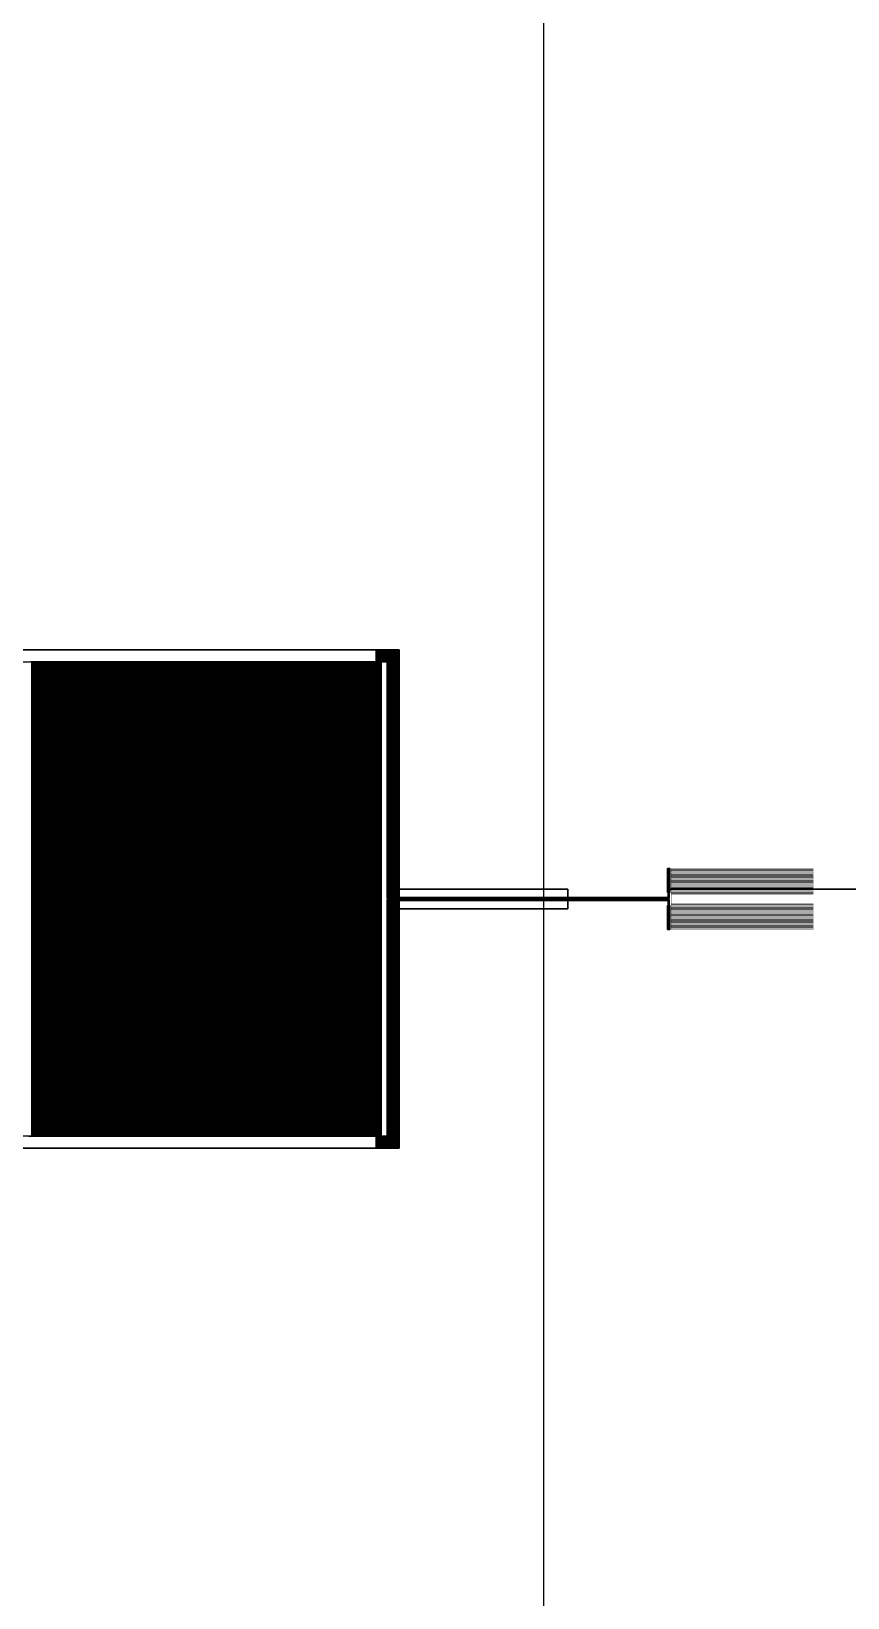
# Model space of a CAD drawing. Extents: x -11215 to 11250, y -11250 to 11250.
# Drawn here: x 3420 to 5144, y -1475 to 1832 of the extents above; entities that cross this region are included whole.
import ezdxf

# ---------------------------------------------------------------- set-up
doc = ezdxf.new("R2010")
doc.units = 0
doc.layers.get('0').update_dxf_attribs({"linetype": 'CONTINUOUS'})
doc.layers.add('CIF_ALUMINUM', color=7, linetype='CONTINUOUS')
doc.layers.add('CIF_NbWiring', color=7, linetype='CONTINUOUS')

# ---------------------------------------------------------------- blocks, each defined once
blk = doc.blocks.new('MS-Caps')
at = {"layer": 'CIF_NbWiring'}
for points in [[(292, 450.25), (298, 450.25), (298, -549.75), (300, -549.75), (300, 450.25), (306, 450.25), (306, -549.75), (308, -549.75), (308, 450.25), (314, 450.25), (314, -549.75), (316, -549.75), (316, 450.25), (322, 450.25), (322, -549.75), (324, -549.75), (324, 450.25), (330, 450.25), (330, -549.75), (332, -549.75), (332, 450.25), (338, 450.25), (338, -549.75), (340, -549.75), (340, 450.25), (346, 450.25), (346, -549.75), (348, -549.75), (348, 450.25), (354, 450.25), (354, -549.75), (356, -549.75), (356, 450.25), (362, 450.25), (362, -549.75), (364, -549.75), (364, 450.25), (370, 450.25), (370, -549.75), (372, -549.75), (372, 450.25), (378, 450.25), (378, -549.75), (380, -549.75), (380, 450.25), (386, 450.25), (386, -549.75), (388, -549.75), (388, 450.25), (394, 450.25), (394, -549.75), (396, -549.75), (396, 450.25), (402, 450.25), (402, -549.75), (404, -549.75), (404, 450.25), (410, 450.25), (410, -549.75), (412, -549.75), (412, 450.25), (418, 450.25), (418, -549.75), (420, -549.75), (420, 450.25), (426, 450.25), (426, -549.75), (428, -549.75), (428, 450.25), (434, 450.25), (434, -549.75), (436, -549.75), (436, 450.25), (442, 450.25), (442, -549.75), (444, -549.75), (444, 450.25), (450, 450.25), (450, -549.75), (452, -549.75), (452, 450.25), (458, 450.25), (458, -549.75), (460, -549.75), (460, 450.25), (466, 450.25), (466, -549.75), (468, -549.75), (468, 450.25), (474, 450.25), (474, -549.75), (476, -549.75), (476, 450.25), (482, 450.25), (482, -549.75), (484, -549.75), (484, 450.25), (490, 450.25), (490, -549.75), (492, -549.75), (492, 450.25), (498, 450.25), (498, -549.75), (500, -549.75), (500, 450.25), (506, 450.25), (506, -549.75), (508, -549.75), (508, 450.25), (514, 450.25), (514, -549.75), (516, -549.75), (516, 450.25), (522, 450.25), (522, -549.75), (524, -549.75), (524, 450.25), (530, 450.25), (530, -549.75), (532, -549.75), (532, 450.25), (538, 450.25), (538, -549.75), (540, -549.75), (540, 450.25), (546, 450.25), (546, -549.75), (548, -549.75), (548, 450.25), (554, 450.25), (554, -549.75), (556, -549.75), (556, 450.25), (562, 450.25), (562, -549.75), (564, -549.75), (564, 450.25), (570, 450.25), (570, -549.75), (572, -549.75), (572, 450.25), (578, 450.25), (578, -549.75), (580, -549.75), (580, 450.25), (586, 450.25), (586, -549.75), (588, -549.75), (588, 450.25), (594, 450.25), (594, -549.75), (596, -549.75), (596, 450.25), (602, 450.25), (602, -549.75), (604, -549.75), (604, 450.25), (610, 450.25), (610, -549.75), (612, -549.75), (612, 450.25), (618, 450.25), (618, -549.75), (620, -549.75), (620, 450.25), (626, 450.25), (626, -549.75), (628, -549.75), (628, 450.25), (634, 450.25), (634, -549.75), (636, -549.75), (636, 450.25), (642, 450.25), (642, -549.75), (644, -549.75), (644, 450.25), (650, 450.25), (650, -549.75), (652, -549.75), (652, 450.25), (658, 450.25), (658, -549.75), (660, -549.75), (660, 450.25), (666, 450.25), (666, -549.75), (668, -549.75), (668, 450.25), (674, 450.25), (674, -549.75), (676, -549.75), (676, 450.25), (682, 450.25), (682, -549.75), (684, -549.75), (684, 450.25), (690, 450.25), (690, -549.75), (692, -549.75), (692, 450.25), (698, 450.25), (698, -549.75), (700, -549.75), (700, 450.25), (706, 450.25), (706, -549.75), (708, -549.75), (708, 450.25), (714, 450.25), (714, -549.75), (716, -549.75), (716, 450.25), (722, 450.25), (722, -549.75), (724, -549.75), (724, 450.25), (730, 450.25), (730, -549.75), (732, -549.75), (732, 450.25), (738, 450.25), (738, -549.75), (740, -549.75), (740, 450.25), (746, 450.25), (746, -549.75), (748, -549.75), (748, 450.25), (754, 450.25), (754, -549.75), (756, -549.75), (756, 450.25), (762, 450.25), (762, -549.75), (764, -549.75), (764, 450.25), (770, 450.25), (770, -549.75), (772, -549.75), (772, 450.25), (778, 450.25), (778, -549.75), (780, -549.75), (780, 450.25), (786, 450.25), (786, -549.75), (788, -549.75), (788, 450.25), (794, 450.25), (794, -549.75), (796, -549.75), (796, 450.25), (802, 450.25), (802, -549.75), (804, -549.75), (804, 450.25), (810, 450.25), (810, -549.75), (812, -549.75), (812, 450.25), (818, 450.25), (818, -549.75), (820, -549.75), (820, 450.25), (826, 450.25), (826, -549.75), (828, -549.75), (828, 450.25), (834, 450.25), (834, -549.75), (836, -549.75), (836, 450.25), (842, 450.25), (842, -549.75), (844, -549.75), (844, 450.25), (850, 450.25), (850, -549.75), (852, -549.75), (852, 450.25), (858, 450.25), (858, -549.75), (860, -549.75), (860, 450.25), (866, 450.25), (866, -549.75), (868, -549.75), (868, 450.25), (874, 450.25), (874, -549.75), (876, -549.75), (876, 450.25), (882, 450.25), (882, -549.75), (884, -549.75), (884, 450.25), (890, 450.25), (890, -549.75), (892, -549.75), (892, 450.25), (898, 450.25), (898, -549.75), (900, -549.75), (900, 450.25), (906, 450.25), (906, -549.75), (908, -549.75), (908, 450.25), (914, 450.25), (914, -549.75), (916, -549.75), (916, 450.25), (922, 450.25), (922, -549.75), (924, -549.75), (924, 450.25), (930, 450.25), (930, -549.75), (932, -549.75), (932, 450.25), (938, 450.25), (938, -549.75), (940, -549.75), (940, 450.25), (946, 450.25), (946, -549.75), (948, -549.75), (948, 450.25), (954, 450.25), (954, -549.75), (956, -549.75), (956, 450.25), (962, 450.25), (962, -549.75), (964, -549.75), (964, 450.25), (970, 450.25), (970, -549.75), (972, -549.75), (972, 450.25), (978, 450.25), (978, -549.75), (980, -549.75), (980, 450.25), (986, 450.25), (986, -549.75), (988, -549.75), (988, 450.25), (994, 450.25), (994, -549.75), (996, -549.75), (996, 450.25), (1002, 450.25), (1002, -549.75), (1004, -549.75), (1004, 450.25), (1010, 450.25), (1010, -549.75), (1012, -549.75), (1012, 450.25), (1018, 450.25), (1018, -549.75), (1020, -549.75), (1020, 450.25), (1026, 450.25), (1026, -549.75), (1028, -549.75), (1028, 450.25), (1044.5, 450.25), (1044.5, -49.5), (1069.5, -49.5), (1069.5, 475.25), (112, 475.25)], [(-970, -576.25), (1069.5, -576.25), (1069.5, -51.5), (1044.5, -51.5), (1044.5, -551.25), (1032, -551.25), (1032, 448.75), (1030, 448.75), (1030, -551.25), (1024, -551.25), (1024, 448.75), (1022, 448.75), (1022, -551.25), (1016, -551.25), (1016, 448.75), (1014, 448.75), (1014, -551.25), (1008, -551.25), (1008, 448.75), (1006, 448.75), (1006, -551.25), (1000, -551.25), (1000, 448.75), (998, 448.75), (998, -551.25), (992, -551.25), (992, 448.75), (990, 448.75), (990, -551.25), (984, -551.25), (984, 448.75), (982, 448.75), (982, -551.25), (976, -551.25), (976, 448.75), (974, 448.75), (974, -551.25), (968, -551.25), (968, 448.75), (966, 448.75), (966, -551.25), (960, -551.25), (960, 448.75), (958, 448.75), (958, -551.25), (952, -551.25), (952, 448.75), (950, 448.75), (950, -551.25), (944, -551.25), (944, 448.75), (942, 448.75), (942, -551.25), (936, -551.25), (936, 448.75), (934, 448.75), (934, -551.25), (928, -551.25), (928, 448.75), (926, 448.75), (926, -551.25), (920, -551.25), (920, 448.75), (918, 448.75), (918, -551.25), (912, -551.25), (912, 448.75), (910, 448.75), (910, -551.25), (904, -551.25), (904, 448.75), (902, 448.75), (902, -551.25), (896, -551.25), (896, 448.75), (894, 448.75), (894, -551.25), (888, -551.25), (888, 448.75), (886, 448.75), (886, -551.25), (880, -551.25), (880, 448.75), (878, 448.75), (878, -551.25), (872, -551.25), (872, 448.75), (870, 448.75), (870, -551.25), (864, -551.25), (864, 448.75), (862, 448.75), (862, -551.25), (856, -551.25), (856, 448.75), (854, 448.75), (854, -551.25), (848, -551.25), (848, 448.75), (846, 448.75), (846, -551.25), (840, -551.25), (840, 448.75), (838, 448.75), (838, -551.25), (832, -551.25), (832, 448.75), (830, 448.75), (830, -551.25), (824, -551.25), (824, 448.75), (822, 448.75), (822, -551.25), (816, -551.25), (816, 448.75), (814, 448.75), (814, -551.25), (808, -551.25), (808, 448.75), (806, 448.75), (806, -551.25), (800, -551.25), (800, 448.75), (798, 448.75), (798, -551.25), (792, -551.25), (792, 448.75), (790, 448.75), (790, -551.25), (784, -551.25), (784, 448.75), (782, 448.75), (782, -551.25), (776, -551.25), (776, 448.75), (774, 448.75), (774, -551.25), (768, -551.25), (768, 448.75), (766, 448.75), (766, -551.25), (760, -551.25), (760, 448.75), (758, 448.75), (758, -551.25), (752, -551.25), (752, 448.75), (750, 448.75), (750, -551.25), (744, -551.25), (744, 448.75), (742, 448.75), (742, -551.25), (736, -551.25), (736, 448.75), (734, 448.75), (734, -551.25), (728, -551.25), (728, 448.75), (726, 448.75), (726, -551.25), (720, -551.25), (720, 448.75), (718, 448.75), (718, -551.25), (712, -551.25), (712, 448.75), (710, 448.75), (710, -551.25), (704, -551.25), (704, 448.75), (702, 448.75), (702, -551.25), (696, -551.25), (696, 448.75), (694, 448.75), (694, -551.25), (688, -551.25), (688, 448.75), (686, 448.75), (686, -551.25), (680, -551.25), (680, 448.75), (678, 448.75), (678, -551.25), (672, -551.25), (672, 448.75), (670, 448.75), (670, -551.25), (664, -551.25), (664, 448.75), (662, 448.75), (662, -551.25), (656, -551.25), (656, 448.75), (654, 448.75), (654, -551.25), (648, -551.25), (648, 448.75), (646, 448.75), (646, -551.25), (640, -551.25), (640, 448.75), (638, 448.75), (638, -551.25), (632, -551.25), (632, 448.75), (630, 448.75), (630, -551.25), (624, -551.25), (624, 448.75), (622, 448.75), (622, -551.25), (616, -551.25), (616, 448.75), (614, 448.75), (614, -551.25), (608, -551.25), (608, 448.75), (606, 448.75), (606, -551.25), (600, -551.25), (600, 448.75), (598, 448.75), (598, -551.25), (592, -551.25), (592, 448.75), (590, 448.75), (590, -551.25), (584, -551.25), (584, 448.75), (582, 448.75), (582, -551.25), (576, -551.25), (576, 448.75), (574, 448.75), (574, -551.25), (568, -551.25), (568, 448.75), (566, 448.75), (566, -551.25), (560, -551.25), (560, 448.75), (558, 448.75), (558, -551.25), (552, -551.25), (552, 448.75), (550, 448.75), (550, -551.25), (544, -551.25), (544, 448.75), (542, 448.75), (542, -551.25), (536, -551.25), (536, 448.75), (534, 448.75), (534, -551.25), (528, -551.25), (528, 448.75), (526, 448.75), (526, -551.25), (520, -551.25), (520, 448.75), (518, 448.75), (518, -551.25), (512, -551.25), (512, 448.75), (510, 448.75), (510, -551.25), (504, -551.25), (504, 448.75), (502, 448.75), (502, -551.25), (496, -551.25), (496, 448.75), (494, 448.75), (494, -551.25), (488, -551.25), (488, 448.75), (486, 448.75), (486, -551.25), (480, -551.25), (480, 448.75), (478, 448.75), (478, -551.25), (472, -551.25), (472, 448.75), (470, 448.75), (470, -551.25), (464, -551.25), (464, 448.75), (462, 448.75), (462, -551.25), (456, -551.25), (456, 448.75), (454, 448.75), (454, -551.25), (448, -551.25), (448, 448.75), (446, 448.75), (446, -551.25), (440, -551.25), (440, 448.75), (438, 448.75), (438, -551.25), (432, -551.25), (432, 448.75), (430, 448.75), (430, -551.25), (424, -551.25), (424, 448.75), (422, 448.75), (422, -551.25), (416, -551.25), (416, 448.75), (414, 448.75), (414, -551.25), (408, -551.25), (408, 448.75), (406, 448.75), (406, -551.25), (400, -551.25), (400, 448.75), (398, 448.75), (398, -551.25), (392, -551.25), (392, 448.75), (390, 448.75), (390, -551.25), (384, -551.25), (384, 448.75), (382, 448.75), (382, -551.25), (376, -551.25), (376, 448.75), (374, 448.75), (374, -551.25), (368, -551.25), (368, 448.75), (366, 448.75), (366, -551.25), (360, -551.25), (360, 448.75), (358, 448.75), (358, -551.25), (352, -551.25), (352, 448.75), (350, 448.75), (350, -551.25), (344, -551.25), (344, 448.75), (342, 448.75), (342, -551.25), (336, -551.25), (336, 448.75), (334, 448.75), (334, -551.25), (328, -551.25), (328, 448.75), (326, 448.75), (326, -551.25), (320, -551.25), (320, 448.75), (318, 448.75), (318, -551.25), (312, -551.25), (312, 448.75), (310, 448.75), (310, -551.25), (304, -551.25), (304, 448.75), (302, 448.75), (302, -551.25), (296, -551.25), (296, 448.75), (294, 448.75), (294, -551.25), (288, -551.25)]]:
    blk.add_lwpolyline(points, dxfattribs=at)
blk = doc.blocks.new('MS-Caps_r')
at = {"layer": 'CIF_NbWiring'}
for points in [[(1375, -8800), (1375, 8800)], [(112, 475.25), (1069.5, 475.25), (1069.5, -49.5), (1044.5, -49.5), (1044.5, 450.25), (1028, 450.25), (1028, -549.75), (1026, -549.75), (1026, 450.25), (1020, 450.25), (1020, -549.75), (1018, -549.75), (1018, 450.25), (1012, 450.25), (1012, -549.75), (1010, -549.75), (1010, 450.25), (1004, 450.25), (1004, -549.75), (1002, -549.75), (1002, 450.25), (996, 450.25), (996, -549.75), (994, -549.75), (994, 450.25), (988, 450.25), (988, -549.75), (986, -549.75), (986, 450.25), (980, 450.25), (980, -549.75), (978, -549.75), (978, 450.25), (972, 450.25), (972, -549.75), (970, -549.75), (970, 450.25), (964, 450.25), (964, -549.75), (962, -549.75), (962, 450.25), (956, 450.25), (956, -549.75), (954, -549.75), (954, 450.25), (948, 450.25), (948, -549.75), (946, -549.75), (946, 450.25), (940, 450.25), (940, -549.75), (938, -549.75), (938, 450.25), (932, 450.25), (932, -549.75), (930, -549.75), (930, 450.25), (924, 450.25), (924, -549.75), (922, -549.75), (922, 450.25), (916, 450.25), (916, -549.75), (914, -549.75), (914, 450.25), (908, 450.25), (908, -549.75), (906, -549.75), (906, 450.25), (900, 450.25), (900, -549.75), (898, -549.75), (898, 450.25), (892, 450.25), (892, -549.75), (890, -549.75), (890, 450.25), (884, 450.25), (884, -549.75), (882, -549.75), (882, 450.25), (876, 450.25), (876, -549.75), (874, -549.75), (874, 450.25), (868, 450.25), (868, -549.75), (866, -549.75), (866, 450.25), (860, 450.25), (860, -549.75), (858, -549.75), (858, 450.25), (852, 450.25), (852, -549.75), (850, -549.75), (850, 450.25), (844, 450.25), (844, -549.75), (842, -549.75), (842, 450.25), (836, 450.25), (836, -549.75), (834, -549.75), (834, 450.25), (828, 450.25), (828, -549.75), (826, -549.75), (826, 450.25), (820, 450.25), (820, -549.75), (818, -549.75), (818, 450.25), (812, 450.25), (812, -549.75), (810, -549.75), (810, 450.25), (804, 450.25), (804, -549.75), (802, -549.75), (802, 450.25), (796, 450.25), (796, -549.75), (794, -549.75), (794, 450.25), (788, 450.25), (788, -549.75), (786, -549.75), (786, 450.25), (780, 450.25), (780, -549.75), (778, -549.75), (778, 450.25), (772, 450.25), (772, -549.75), (770, -549.75), (770, 450.25), (764, 450.25), (764, -549.75), (762, -549.75), (762, 450.25), (756, 450.25), (756, -549.75), (754, -549.75), (754, 450.25), (748, 450.25), (748, -549.75), (746, -549.75), (746, 450.25), (740, 450.25), (740, -549.75), (738, -549.75), (738, 450.25), (732, 450.25), (732, -549.75), (730, -549.75), (730, 450.25), (724, 450.25), (724, -549.75), (722, -549.75), (722, 450.25), (716, 450.25), (716, -549.75), (714, -549.75), (714, 450.25), (708, 450.25), (708, -549.75), (706, -549.75), (706, 450.25), (700, 450.25), (700, -549.75), (698, -549.75), (698, 450.25), (692, 450.25), (692, -549.75), (690, -549.75), (690, 450.25), (684, 450.25), (684, -549.75), (682, -549.75), (682, 450.25), (676, 450.25), (676, -549.75), (674, -549.75), (674, 450.25), (668, 450.25), (668, -549.75), (666, -549.75), (666, 450.25), (660, 450.25), (660, -549.75), (658, -549.75), (658, 450.25), (652, 450.25), (652, -549.75), (650, -549.75), (650, 450.25), (644, 450.25), (644, -549.75), (642, -549.75), (642, 450.25), (636, 450.25), (636, -549.75), (634, -549.75), (634, 450.25), (628, 450.25), (628, -549.75), (626, -549.75), (626, 450.25), (620, 450.25), (620, -549.75), (618, -549.75), (618, 450.25), (612, 450.25), (612, -549.75), (610, -549.75), (610, 450.25), (604, 450.25), (604, -549.75), (602, -549.75), (602, 450.25), (596, 450.25), (596, -549.75), (594, -549.75), (594, 450.25), (588, 450.25), (588, -549.75), (586, -549.75), (586, 450.25), (580, 450.25), (580, -549.75), (578, -549.75), (578, 450.25), (572, 450.25), (572, -549.75), (570, -549.75), (570, 450.25), (564, 450.25), (564, -549.75), (562, -549.75), (562, 450.25), (556, 450.25), (556, -549.75), (554, -549.75), (554, 450.25), (548, 450.25), (548, -549.75), (546, -549.75), (546, 450.25), (540, 450.25), (540, -549.75), (538, -549.75), (538, 450.25), (532, 450.25), (532, -549.75), (530, -549.75), (530, 450.25), (524, 450.25), (524, -549.75), (522, -549.75), (522, 450.25), (516, 450.25), (516, -549.75), (514, -549.75), (514, 450.25), (508, 450.25), (508, -549.75), (506, -549.75), (506, 450.25), (500, 450.25), (500, -549.75), (498, -549.75), (498, 450.25), (492, 450.25), (492, -549.75), (490, -549.75), (490, 450.25), (484, 450.25), (484, -549.75), (482, -549.75), (482, 450.25), (476, 450.25), (476, -549.75), (474, -549.75), (474, 450.25), (468, 450.25), (468, -549.75), (466, -549.75), (466, 450.25), (460, 450.25), (460, -549.75), (458, -549.75), (458, 450.25), (452, 450.25), (452, -549.75), (450, -549.75), (450, 450.25), (444, 450.25), (444, -549.75), (442, -549.75), (442, 450.25), (436, 450.25), (436, -549.75), (434, -549.75), (434, 450.25), (428, 450.25), (428, -549.75), (426, -549.75), (426, 450.25), (420, 450.25), (420, -549.75), (418, -549.75), (418, 450.25), (412, 450.25), (412, -549.75), (410, -549.75), (410, 450.25), (404, 450.25), (404, -549.75), (402, -549.75), (402, 450.25), (396, 450.25), (396, -549.75), (394, -549.75), (394, 450.25), (388, 450.25), (388, -549.75), (386, -549.75), (386, 450.25), (380, 450.25), (380, -549.75), (378, -549.75), (378, 450.25), (372, 450.25), (372, -549.75), (370, -549.75), (370, 450.25), (364, 450.25), (364, -549.75), (362, -549.75), (362, 450.25), (356, 450.25), (356, -549.75), (354, -549.75), (354, 450.25), (348, 450.25), (348, -549.75), (346, -549.75), (346, 450.25), (340, 450.25), (340, -549.75), (338, -549.75), (338, 450.25), (332, 450.25), (332, -549.75), (330, -549.75), (330, 450.25), (324, 450.25), (324, -549.75), (322, -549.75), (322, 450.25), (316, 450.25), (316, -549.75), (314, -549.75), (314, 450.25), (308, 450.25), (308, -549.75), (306, -549.75), (306, 450.25), (300, 450.25), (300, -549.75), (298, -549.75), (298, 450.25), (292, 450.25)], [(288, -551.25), (294, -551.25), (294, 448.75), (296, 448.75), (296, -551.25), (302, -551.25), (302, 448.75), (304, 448.75), (304, -551.25), (310, -551.25), (310, 448.75), (312, 448.75), (312, -551.25), (318, -551.25), (318, 448.75), (320, 448.75), (320, -551.25), (326, -551.25), (326, 448.75), (328, 448.75), (328, -551.25), (334, -551.25), (334, 448.75), (336, 448.75), (336, -551.25), (342, -551.25), (342, 448.75), (344, 448.75), (344, -551.25), (350, -551.25), (350, 448.75), (352, 448.75), (352, -551.25), (358, -551.25), (358, 448.75), (360, 448.75), (360, -551.25), (366, -551.25), (366, 448.75), (368, 448.75), (368, -551.25), (374, -551.25), (374, 448.75), (376, 448.75), (376, -551.25), (382, -551.25), (382, 448.75), (384, 448.75), (384, -551.25), (390, -551.25), (390, 448.75), (392, 448.75), (392, -551.25), (398, -551.25), (398, 448.75), (400, 448.75), (400, -551.25), (406, -551.25), (406, 448.75), (408, 448.75), (408, -551.25), (414, -551.25), (414, 448.75), (416, 448.75), (416, -551.25), (422, -551.25), (422, 448.75), (424, 448.75), (424, -551.25), (430, -551.25), (430, 448.75), (432, 448.75), (432, -551.25), (438, -551.25), (438, 448.75), (440, 448.75), (440, -551.25), (446, -551.25), (446, 448.75), (448, 448.75), (448, -551.25), (454, -551.25), (454, 448.75), (456, 448.75), (456, -551.25), (462, -551.25), (462, 448.75), (464, 448.75), (464, -551.25), (470, -551.25), (470, 448.75), (472, 448.75), (472, -551.25), (478, -551.25), (478, 448.75), (480, 448.75), (480, -551.25), (486, -551.25), (486, 448.75), (488, 448.75), (488, -551.25), (494, -551.25), (494, 448.75), (496, 448.75), (496, -551.25), (502, -551.25), (502, 448.75), (504, 448.75), (504, -551.25), (510, -551.25), (510, 448.75), (512, 448.75), (512, -551.25), (518, -551.25), (518, 448.75), (520, 448.75), (520, -551.25), (526, -551.25), (526, 448.75), (528, 448.75), (528, -551.25), (534, -551.25), (534, 448.75), (536, 448.75), (536, -551.25), (542, -551.25), (542, 448.75), (544, 448.75), (544, -551.25), (550, -551.25), (550, 448.75), (552, 448.75), (552, -551.25), (558, -551.25), (558, 448.75), (560, 448.75), (560, -551.25), (566, -551.25), (566, 448.75), (568, 448.75), (568, -551.25), (574, -551.25), (574, 448.75), (576, 448.75), (576, -551.25), (582, -551.25), (582, 448.75), (584, 448.75), (584, -551.25), (590, -551.25), (590, 448.75), (592, 448.75), (592, -551.25), (598, -551.25), (598, 448.75), (600, 448.75), (600, -551.25), (606, -551.25), (606, 448.75), (608, 448.75), (608, -551.25), (614, -551.25), (614, 448.75), (616, 448.75), (616, -551.25), (622, -551.25), (622, 448.75), (624, 448.75), (624, -551.25), (630, -551.25), (630, 448.75), (632, 448.75), (632, -551.25), (638, -551.25), (638, 448.75), (640, 448.75), (640, -551.25), (646, -551.25), (646, 448.75), (648, 448.75), (648, -551.25), (654, -551.25), (654, 448.75), (656, 448.75), (656, -551.25), (662, -551.25), (662, 448.75), (664, 448.75), (664, -551.25), (670, -551.25), (670, 448.75), (672, 448.75), (672, -551.25), (678, -551.25), (678, 448.75), (680, 448.75), (680, -551.25), (686, -551.25), (686, 448.75), (688, 448.75), (688, -551.25), (694, -551.25), (694, 448.75), (696, 448.75), (696, -551.25), (702, -551.25), (702, 448.75), (704, 448.75), (704, -551.25), (710, -551.25), (710, 448.75), (712, 448.75), (712, -551.25), (718, -551.25), (718, 448.75), (720, 448.75), (720, -551.25), (726, -551.25), (726, 448.75), (728, 448.75), (728, -551.25), (734, -551.25), (734, 448.75), (736, 448.75), (736, -551.25), (742, -551.25), (742, 448.75), (744, 448.75), (744, -551.25), (750, -551.25), (750, 448.75), (752, 448.75), (752, -551.25), (758, -551.25), (758, 448.75), (760, 448.75), (760, -551.25), (766, -551.25), (766, 448.75), (768, 448.75), (768, -551.25), (774, -551.25), (774, 448.75), (776, 448.75), (776, -551.25), (782, -551.25), (782, 448.75), (784, 448.75), (784, -551.25), (790, -551.25), (790, 448.75), (792, 448.75), (792, -551.25), (798, -551.25), (798, 448.75), (800, 448.75), (800, -551.25), (806, -551.25), (806, 448.75), (808, 448.75), (808, -551.25), (814, -551.25), (814, 448.75), (816, 448.75), (816, -551.25), (822, -551.25), (822, 448.75), (824, 448.75), (824, -551.25), (830, -551.25), (830, 448.75), (832, 448.75), (832, -551.25), (838, -551.25), (838, 448.75), (840, 448.75), (840, -551.25), (846, -551.25), (846, 448.75), (848, 448.75), (848, -551.25), (854, -551.25), (854, 448.75), (856, 448.75), (856, -551.25), (862, -551.25), (862, 448.75), (864, 448.75), (864, -551.25), (870, -551.25), (870, 448.75), (872, 448.75), (872, -551.25), (878, -551.25), (878, 448.75), (880, 448.75), (880, -551.25), (886, -551.25), (886, 448.75), (888, 448.75), (888, -551.25), (894, -551.25), (894, 448.75), (896, 448.75), (896, -551.25), (902, -551.25), (902, 448.75), (904, 448.75), (904, -551.25), (910, -551.25), (910, 448.75), (912, 448.75), (912, -551.25), (918, -551.25), (918, 448.75), (920, 448.75), (920, -551.25), (926, -551.25), (926, 448.75), (928, 448.75), (928, -551.25), (934, -551.25), (934, 448.75), (936, 448.75), (936, -551.25), (942, -551.25), (942, 448.75), (944, 448.75), (944, -551.25), (950, -551.25), (950, 448.75), (952, 448.75), (952, -551.25), (958, -551.25), (958, 448.75), (960, 448.75), (960, -551.25), (966, -551.25), (966, 448.75), (968, 448.75), (968, -551.25), (974, -551.25), (974, 448.75), (976, 448.75), (976, -551.25), (982, -551.25), (982, 448.75), (984, 448.75), (984, -551.25), (990, -551.25), (990, 448.75), (992, 448.75), (992, -551.25), (998, -551.25), (998, 448.75), (1000, 448.75), (1000, -551.25), (1006, -551.25), (1006, 448.75), (1008, 448.75), (1008, -551.25), (1014, -551.25), (1014, 448.75), (1016, 448.75), (1016, -551.25), (1022, -551.25), (1022, 448.75), (1024, 448.75), (1024, -551.25), (1030, -551.25), (1030, 448.75), (1032, 448.75), (1032, -551.25), (1044.5, -551.25), (1044.5, -51.5), (1069.5, -51.5), (1069.5, -576.25), (-970, -576.25)]]:
    blk.add_lwpolyline(points, dxfattribs=at)
blk = doc.blocks.new('MS-Feeds_r')
at = {"layer": 'CIF_NbWiring'}
blk.add_lwpolyline([(481, 21), (-481.5, 21), (-481.5, 13.5), (-483, 13.5), (-483, 1), (-1067, 1), (-1067, -1), (-483, -1), (-483, -13.5), (-481.5, -13.5), (-481.5, -64.5), (-486.5, -64.5), (-486.5, -13.5), (-485, -13.5), (-485, -3), (-697, -3), (-697, -21), (-1067, -21), (-1067, 21), (-697, 21), (-697, 3), (-485, 3), (-485, 13.5), (-486.5, 13.5), (-486.5, 64.5), (-481.5, 64.5), (-481.5, 21), (4750, 21)], dxfattribs=at)
blk = doc.blocks.new('MS-Feeds')
at = {"layer": 'CIF_NbWiring'}
for points in [[(-1067, 1), (-483, 1), (-483, 13.5), (-481.5, 13.5), (-481.5, 64.5), (-486.5, 64.5), (-486.5, 13.5), (-485, 13.5), (-485, 3), (-1067, 3)], [(-1067, 1), (-697, 1), (-697, 21), (-1067, 21)], [(-1067, -3), (-485, -3), (-485, -13.5), (-486.5, -13.5), (-486.5, -64.5), (-481.5, -64.5), (-481.5, -13.5), (-483, -13.5), (-483, -1), (-1067, -1)], [(-1067, -21), (-697, -21), (-697, -1), (-1067, -1)]]:
    blk.add_lwpolyline(points, close=True, dxfattribs=at)

msp = doc.modelspace()

# ---------------------------------------------------------------- linework, layer by layer
at = {"layer": 'CIF_ALUMINUM', "const_width": 1}
for points in [[(4771.5, 64.5), (4764.5, 64.5)], [(4770.5, 10.5), (5071, 10.5), (5071, 12.5), (4771, 12.5), (4771, 14.5), (5071, 14.5), (5071, 16.5), (4771, 16.5), (4771, 18.5), (5071, 18.5), (5071, 20.5), (4771, 20.5), (4771, 22.5), (5071, 22.5), (5071, 24.5), (4771, 24.5), (4771, 26.5), (5071, 26.5), (5071, 28.5), (4771, 28.5), (4771, 30.5), (5071, 30.5), (5071, 32.5), (4771, 32.5), (4771, 34.5), (5071, 34.5), (5071, 36.5), (4771, 36.5), (4771, 38.5), (5071, 38.5), (5071, 40.5), (4771, 40.5), (4771, 42.5), (5071, 42.5), (5071, 44.5), (4771, 44.5), (4771, 46.5), (5071, 46.5), (5071, 48.5), (4771, 48.5), (4771, 50.5), (5071, 50.5), (5071, 52.5), (4771, 52.5), (4771, 54.5), (5071, 54.5), (5071, 56.5), (4771, 56.5), (4771, 58.5), (5071, 58.5), (5071, 60.5), (4771, 60.5), (4771, 62.5), (5071, 62.5), (5071, 64.5), (4770.5, 64.5)], [(4771, 11), (4771, -11)], [(4770.5, -10.5), (5071, -10.5), (5071, -12.5), (4771, -12.5), (4771, -14.5), (5071, -14.5), (5071, -16.5), (4771, -16.5), (4771, -18.5), (5071, -18.5), (5071, -20.5), (4771, -20.5), (4771, -22.5), (5071, -22.5), (5071, -24.5), (4771, -24.5), (4771, -26.5), (5071, -26.5), (5071, -28.5), (4771, -28.5), (4771, -30.5), (5071, -30.5), (5071, -32.5), (4771, -32.5), (4771, -34.5), (5071, -34.5), (5071, -36.5), (4771, -36.5), (4771, -38.5), (5071, -38.5), (5071, -40.5), (4771, -40.5), (4771, -42.5), (5071, -42.5), (5071, -44.5), (4771, -44.5), (4771, -46.5), (5071, -46.5), (5071, -48.5), (4771, -48.5), (4771, -50.5), (5071, -50.5), (5071, -52.5), (4771, -52.5), (4771, -54.5), (5071, -54.5), (5071, -56.5), (4771, -56.5), (4771, -58.5), (5071, -58.5), (5071, -60.5), (4771, -60.5), (4771, -62.5), (5071, -62.5), (5071, -64.5), (4770.5, -64.5)], [(4771.5, -64.5), (4764.5, -64.5)]]:
    msp.add_lwpolyline(points, dxfattribs=at)
at = {"layer": 'CIF_ALUMINUM'}
for points in [[(4764.5, 14.5), (4767.5, 14.5), (4767.5, 64.5), (4764.5, 64.5)], [(4764.5, -64.5), (4767.5, -64.5), (4767.5, -14.5), (4764.5, -14.5)]]:
    msp.add_lwpolyline(points, close=True, dxfattribs=at)
at = {"layer": 'CIF_NbWiring'}
for points in [[(2157, 500.75), (4159, 500.75), (4159, 525.75), (2157, 525.75)], [(3421, -500.75), (3423, -500.75), (3423, 499.25), (3421, 499.25)], [(3425, -499.25), (3427, -499.25), (3427, 500.75), (3425, 500.75)], [(3429, -500.75), (3431, -500.75), (3431, 499.25), (3429, 499.25)], [(3433, -499.25), (3435, -499.25), (3435, 500.75), (3433, 500.75)], [(3437, -500.75), (3439, -500.75), (3439, 499.25), (3437, 499.25)], [(3441, -499.25), (3443, -499.25), (3443, 500.75), (3441, 500.75)], [(3445, -500.75), (3447, -500.75), (3447, 499.25), (3445, 499.25)], [(3449, -499.25), (3451, -499.25), (3451, 500.75), (3449, 500.75)], [(3453, -500.75), (3455, -500.75), (3455, 499.25), (3453, 499.25)], [(3457, -499.25), (3459, -499.25), (3459, 500.75), (3457, 500.75)], [(3461, -500.75), (3463, -500.75), (3463, 499.25), (3461, 499.25)], [(3465, -499.25), (3467, -499.25), (3467, 500.75), (3465, 500.75)], [(3469, -500.75), (3471, -500.75), (3471, 499.25), (3469, 499.25)], [(3473, -499.25), (3475, -499.25), (3475, 500.75), (3473, 500.75)], [(3477, -500.75), (3479, -500.75), (3479, 499.25), (3477, 499.25)], [(3481, -499.25), (3483, -499.25), (3483, 500.75), (3481, 500.75)], [(3485, -500.75), (3487, -500.75), (3487, 499.25), (3485, 499.25)], [(3489, -499.25), (3491, -499.25), (3491, 500.75), (3489, 500.75)], [(3493, -500.75), (3495, -500.75), (3495, 499.25), (3493, 499.25)], [(3497, -499.25), (3499, -499.25), (3499, 500.75), (3497, 500.75)], [(3501, -500.75), (3503, -500.75), (3503, 499.25), (3501, 499.25)], [(3505, -499.25), (3507, -499.25), (3507, 500.75), (3505, 500.75)], [(3509, -500.75), (3511, -500.75), (3511, 499.25), (3509, 499.25)], [(3513, -499.25), (3515, -499.25), (3515, 500.75), (3513, 500.75)], [(3517, -500.75), (3519, -500.75), (3519, 499.25), (3517, 499.25)], [(3521, -499.25), (3523, -499.25), (3523, 500.75), (3521, 500.75)], [(3525, -500.75), (3527, -500.75), (3527, 499.25), (3525, 499.25)], [(3529, -499.25), (3531, -499.25), (3531, 500.75), (3529, 500.75)], [(3533, -500.75), (3535, -500.75), (3535, 499.25), (3533, 499.25)], [(3537, -499.25), (3539, -499.25), (3539, 500.75), (3537, 500.75)], [(3541, -500.75), (3543, -500.75), (3543, 499.25), (3541, 499.25)], [(3545, -499.25), (3547, -499.25), (3547, 500.75), (3545, 500.75)], [(3549, -500.75), (3551, -500.75), (3551, 499.25), (3549, 499.25)], [(3553, -499.25), (3555, -499.25), (3555, 500.75), (3553, 500.75)], [(3557, -500.75), (3559, -500.75), (3559, 499.25), (3557, 499.25)], [(3561, -499.25), (3563, -499.25), (3563, 500.75), (3561, 500.75)], [(3565, -500.75), (3567, -500.75), (3567, 499.25), (3565, 499.25)], [(3569, -499.25), (3571, -499.25), (3571, 500.75), (3569, 500.75)], [(3573, -500.75), (3575, -500.75), (3575, 499.25), (3573, 499.25)], [(3577, -499.25), (3579, -499.25), (3579, 500.75), (3577, 500.75)], [(3581, -500.75), (3583, -500.75), (3583, 499.25), (3581, 499.25)], [(3585, -499.25), (3587, -499.25), (3587, 500.75), (3585, 500.75)], [(3589, -500.75), (3591, -500.75), (3591, 499.25), (3589, 499.25)], [(3593, -499.25), (3595, -499.25), (3595, 500.75), (3593, 500.75)], [(3597, -500.75), (3599, -500.75), (3599, 499.25), (3597, 499.25)], [(3601, -499.25), (3603, -499.25), (3603, 500.75), (3601, 500.75)], [(3605, -500.75), (3607, -500.75), (3607, 499.25), (3605, 499.25)], [(3609, -499.25), (3611, -499.25), (3611, 500.75), (3609, 500.75)], [(3613, -500.75), (3615, -500.75), (3615, 499.25), (3613, 499.25)], [(3617, -499.25), (3619, -499.25), (3619, 500.75), (3617, 500.75)], [(3621, -500.75), (3623, -500.75), (3623, 499.25), (3621, 499.25)], [(3625, -499.25), (3627, -499.25), (3627, 500.75), (3625, 500.75)], [(3629, -500.75), (3631, -500.75), (3631, 499.25), (3629, 499.25)], [(3633, -499.25), (3635, -499.25), (3635, 500.75), (3633, 500.75)], [(3637, -500.75), (3639, -500.75), (3639, 499.25), (3637, 499.25)], [(3641, -499.25), (3643, -499.25), (3643, 500.75), (3641, 500.75)], [(3645, -500.75), (3647, -500.75), (3647, 499.25), (3645, 499.25)], [(3649, -499.25), (3651, -499.25), (3651, 500.75), (3649, 500.75)], [(3653, -500.75), (3655, -500.75), (3655, 499.25), (3653, 499.25)], [(3657, -499.25), (3659, -499.25), (3659, 500.75), (3657, 500.75)], [(3661, -500.75), (3663, -500.75), (3663, 499.25), (3661, 499.25)], [(3665, -499.25), (3667, -499.25), (3667, 500.75), (3665, 500.75)], [(3669, -500.75), (3671, -500.75), (3671, 499.25), (3669, 499.25)], [(3673, -499.25), (3675, -499.25), (3675, 500.75), (3673, 500.75)], [(3677, -500.75), (3679, -500.75), (3679, 499.25), (3677, 499.25)], [(3681, -499.25), (3683, -499.25), (3683, 500.75), (3681, 500.75)], [(3685, -500.75), (3687, -500.75), (3687, 499.25), (3685, 499.25)], [(3689, -499.25), (3691, -499.25), (3691, 500.75), (3689, 500.75)], [(3693, -500.75), (3695, -500.75), (3695, 499.25), (3693, 499.25)], [(3697, -499.25), (3699, -499.25), (3699, 500.75), (3697, 500.75)], [(3701, -500.75), (3703, -500.75), (3703, 499.25), (3701, 499.25)], [(3705, -499.25), (3707, -499.25), (3707, 500.75), (3705, 500.75)], [(3709, -500.75), (3711, -500.75), (3711, 499.25), (3709, 499.25)], [(3713, -499.25), (3715, -499.25), (3715, 500.75), (3713, 500.75)], [(3717, -500.75), (3719, -500.75), (3719, 499.25), (3717, 499.25)], [(3721, -499.25), (3723, -499.25), (3723, 500.75), (3721, 500.75)], [(3725, -500.75), (3727, -500.75), (3727, 499.25), (3725, 499.25)], [(3729, -499.25), (3731, -499.25), (3731, 500.75), (3729, 500.75)], [(3733, -500.75), (3735, -500.75), (3735, 499.25), (3733, 499.25)], [(3737, -499.25), (3739, -499.25), (3739, 500.75), (3737, 500.75)], [(3741, -500.75), (3743, -500.75), (3743, 499.25), (3741, 499.25)], [(3745, -499.25), (3747, -499.25), (3747, 500.75), (3745, 500.75)], [(3749, -500.75), (3751, -500.75), (3751, 499.25), (3749, 499.25)], [(3753, -499.25), (3755, -499.25), (3755, 500.75), (3753, 500.75)], [(3757, -500.75), (3759, -500.75), (3759, 499.25), (3757, 499.25)], [(3761, -499.25), (3763, -499.25), (3763, 500.75), (3761, 500.75)], [(3765, -500.75), (3767, -500.75), (3767, 499.25), (3765, 499.25)], [(3769, -499.25), (3771, -499.25), (3771, 500.75), (3769, 500.75)], [(3773, -500.75), (3775, -500.75), (3775, 499.25), (3773, 499.25)], [(3777, -499.25), (3779, -499.25), (3779, 500.75), (3777, 500.75)], [(3781, -500.75), (3783, -500.75), (3783, 499.25), (3781, 499.25)], [(3785, -499.25), (3787, -499.25), (3787, 500.75), (3785, 500.75)], [(3789, -500.75), (3791, -500.75), (3791, 499.25), (3789, 499.25)], [(3793, -499.25), (3795, -499.25), (3795, 500.75), (3793, 500.75)], [(3797, -500.75), (3799, -500.75), (3799, 499.25), (3797, 499.25)], [(3801, -499.25), (3803, -499.25), (3803, 500.75), (3801, 500.75)], [(3805, -500.75), (3807, -500.75), (3807, 499.25), (3805, 499.25)], [(3809, -499.25), (3811, -499.25), (3811, 500.75), (3809, 500.75)], [(3813, -500.75), (3815, -500.75), (3815, 499.25), (3813, 499.25)], [(3817, -499.25), (3819, -499.25), (3819, 500.75), (3817, 500.75)], [(3821, -500.75), (3823, -500.75), (3823, 499.25), (3821, 499.25)], [(3825, -499.25), (3827, -499.25), (3827, 500.75), (3825, 500.75)], [(3829, -500.75), (3831, -500.75), (3831, 499.25), (3829, 499.25)], [(3833, -499.25), (3835, -499.25), (3835, 500.75), (3833, 500.75)], [(3837, -500.75), (3839, -500.75), (3839, 499.25), (3837, 499.25)], [(3841, -499.25), (3843, -499.25), (3843, 500.75), (3841, 500.75)], [(3845, -500.75), (3847, -500.75), (3847, 499.25), (3845, 499.25)], [(3849, -499.25), (3851, -499.25), (3851, 500.75), (3849, 500.75)], [(3853, -500.75), (3855, -500.75), (3855, 499.25), (3853, 499.25)], [(3857, -499.25), (3859, -499.25), (3859, 500.75), (3857, 500.75)], [(3861, -500.75), (3863, -500.75), (3863, 499.25), (3861, 499.25)], [(3865, -499.25), (3867, -499.25), (3867, 500.75), (3865, 500.75)], [(3869, -500.75), (3871, -500.75), (3871, 499.25), (3869, 499.25)], [(3873, -499.25), (3875, -499.25), (3875, 500.75), (3873, 500.75)], [(3877, -500.75), (3879, -500.75), (3879, 499.25), (3877, 499.25)], [(3881, -499.25), (3883, -499.25), (3883, 500.75), (3881, 500.75)], [(3885, -500.75), (3887, -500.75), (3887, 499.25), (3885, 499.25)], [(3889, -499.25), (3891, -499.25), (3891, 500.75), (3889, 500.75)], [(3893, -500.75), (3895, -500.75), (3895, 499.25), (3893, 499.25)], [(3897, -499.25), (3899, -499.25), (3899, 500.75), (3897, 500.75)], [(3901, -500.75), (3903, -500.75), (3903, 499.25), (3901, 499.25)], [(3905, -499.25), (3907, -499.25), (3907, 500.75), (3905, 500.75)], [(3909, -500.75), (3911, -500.75), (3911, 499.25), (3909, 499.25)], [(3913, -499.25), (3915, -499.25), (3915, 500.75), (3913, 500.75)], [(3917, -500.75), (3919, -500.75), (3919, 499.25), (3917, 499.25)], [(3921, -499.25), (3923, -499.25), (3923, 500.75), (3921, 500.75)], [(3925, -500.75), (3927, -500.75), (3927, 499.25), (3925, 499.25)], [(3929, -499.25), (3931, -499.25), (3931, 500.75), (3929, 500.75)], [(3933, -500.75), (3935, -500.75), (3935, 499.25), (3933, 499.25)], [(3937, -499.25), (3939, -499.25), (3939, 500.75), (3937, 500.75)], [(3941, -500.75), (3943, -500.75), (3943, 499.25), (3941, 499.25)], [(3945, -499.25), (3947, -499.25), (3947, 500.75), (3945, 500.75)], [(3949, -500.75), (3951, -500.75), (3951, 499.25), (3949, 499.25)], [(3953, -499.25), (3955, -499.25), (3955, 500.75), (3953, 500.75)], [(3957, -500.75), (3959, -500.75), (3959, 499.25), (3957, 499.25)], [(3961, -499.25), (3963, -499.25), (3963, 500.75), (3961, 500.75)], [(3965, -500.75), (3967, -500.75), (3967, 499.25), (3965, 499.25)], [(3969, -499.25), (3971, -499.25), (3971, 500.75), (3969, 500.75)], [(3973, -500.75), (3975, -500.75), (3975, 499.25), (3973, 499.25)], [(3977, -499.25), (3979, -499.25), (3979, 500.75), (3977, 500.75)], [(3981, -500.75), (3983, -500.75), (3983, 499.25), (3981, 499.25)], [(3985, -499.25), (3987, -499.25), (3987, 500.75), (3985, 500.75)], [(3989, -500.75), (3991, -500.75), (3991, 499.25), (3989, 499.25)], [(3993, -499.25), (3995, -499.25), (3995, 500.75), (3993, 500.75)], [(3997, -500.75), (3999, -500.75), (3999, 499.25), (3997, 499.25)], [(4001, -499.25), (4003, -499.25), (4003, 500.75), (4001, 500.75)], [(4005, -500.75), (4007, -500.75), (4007, 499.25), (4005, 499.25)], [(4009, -499.25), (4011, -499.25), (4011, 500.75), (4009, 500.75)], [(4013, -500.75), (4015, -500.75), (4015, 499.25), (4013, 499.25)], [(4017, -499.25), (4019, -499.25), (4019, 500.75), (4017, 500.75)], [(4021, -500.75), (4023, -500.75), (4023, 499.25), (4021, 499.25)], [(4025, -499.25), (4027, -499.25), (4027, 500.75), (4025, 500.75)], [(4029, -500.75), (4031, -500.75), (4031, 499.25), (4029, 499.25)], [(4033, -499.25), (4035, -499.25), (4035, 500.75), (4033, 500.75)], [(4037, -500.75), (4039, -500.75), (4039, 499.25), (4037, 499.25)], [(4041, -499.25), (4043, -499.25), (4043, 500.75), (4041, 500.75)], [(4045, -500.75), (4047, -500.75), (4047, 499.25), (4045, 499.25)], [(4049, -499.25), (4051, -499.25), (4051, 500.75), (4049, 500.75)], [(4053, -500.75), (4055, -500.75), (4055, 499.25), (4053, 499.25)], [(4057, -499.25), (4059, -499.25), (4059, 500.75), (4057, 500.75)], [(4061, -500.75), (4063, -500.75), (4063, 499.25), (4061, 499.25)], [(4065, -499.25), (4067, -499.25), (4067, 500.75), (4065, 500.75)], [(4069, -500.75), (4071, -500.75), (4071, 499.25), (4069, 499.25)], [(4073, -499.25), (4075, -499.25), (4075, 500.75), (4073, 500.75)], [(4077, -500.75), (4079, -500.75), (4079, 499.25), (4077, 499.25)], [(4081, -499.25), (4083, -499.25), (4083, 500.75), (4081, 500.75)], [(4085, -500.75), (4087, -500.75), (4087, 499.25), (4085, 499.25)], [(4089, -499.25), (4091, -499.25), (4091, 500.75), (4089, 500.75)], [(4093, -500.75), (4095, -500.75), (4095, 499.25), (4093, 499.25)], [(4097, -499.25), (4099, -499.25), (4099, 500.75), (4097, 500.75)], [(4101, -500.75), (4103, -500.75), (4103, 499.25), (4101, 499.25)], [(4105, -499.25), (4107, -499.25), (4107, 500.75), (4105, 500.75)], [(4109, -500.75), (4111, -500.75), (4111, 499.25), (4109, 499.25)], [(4113, -499.25), (4115, -499.25), (4115, 500.75), (4113, 500.75)], [(4117, -500.75), (4119, -500.75), (4119, 499.25), (4117, 499.25)], [(4121, -499.25), (4123, -499.25), (4123, 500.75), (4121, 500.75)], [(4125, -500.75), (4127, -500.75), (4127, 499.25), (4125, 499.25)], [(4129, -499.25), (4131, -499.25), (4131, 500.75), (4129, 500.75)], [(4133, -500.75), (4135, -500.75), (4135, 499.25), (4133, 499.25)], [(4137, -499.25), (4139, -499.25), (4139, 500.75), (4137, 500.75)], [(4141, -500.75), (4143, -500.75), (4143, 499.25), (4141, 499.25)], [(4145, -499.25), (4147, -499.25), (4147, 500.75), (4145, 500.75)], [(4149, -500.75), (4151, -500.75), (4151, 499.25), (4149, 499.25)], [(4153, -499.25), (4155, -499.25), (4155, 500.75), (4153, 500.75)], [(4157, -500.75), (4159, -500.75), (4159, 499.25), (4157, 499.25)], [(4763.5, 13.5), (4768.5, 13.5), (4768.5, 64.5), (4763.5, 64.5)], [(4763.5, -64.5), (4768.5, -64.5), (4768.5, -13.5), (4763.5, -13.5)], [(2157, -525.75), (4159, -525.75), (4159, -500.75), (2157, -500.75)]]:
    msp.add_lwpolyline(points, close=True, dxfattribs=at)
for points, const_width in [([(4146.5, 513.25), (4184, 513.25), (4184, 1)], 25), ([(4146.5, -513.25), (4184, -513.25), (4184, -1)], 25), ([(4766, 14.5), (4766, 2), (4183, 2)], 2), ([(4766, -14.5), (4766, -2), (4183, -2)], 2)]:
    msp.add_lwpolyline(points, dxfattribs=dict(at, const_width=const_width))

# ---------------------------------------------------------------- block references
for name, p in [('MS-Feeds_r', (5250, 0)), ('MS-Feeds', (5250, 0)), ('MS-Caps_r', (3127, 50.5)), ('MS-Caps', (3127, 50.5))]:
    msp.add_blockref(name, p)

doc.saveas('drawing.dxf')
